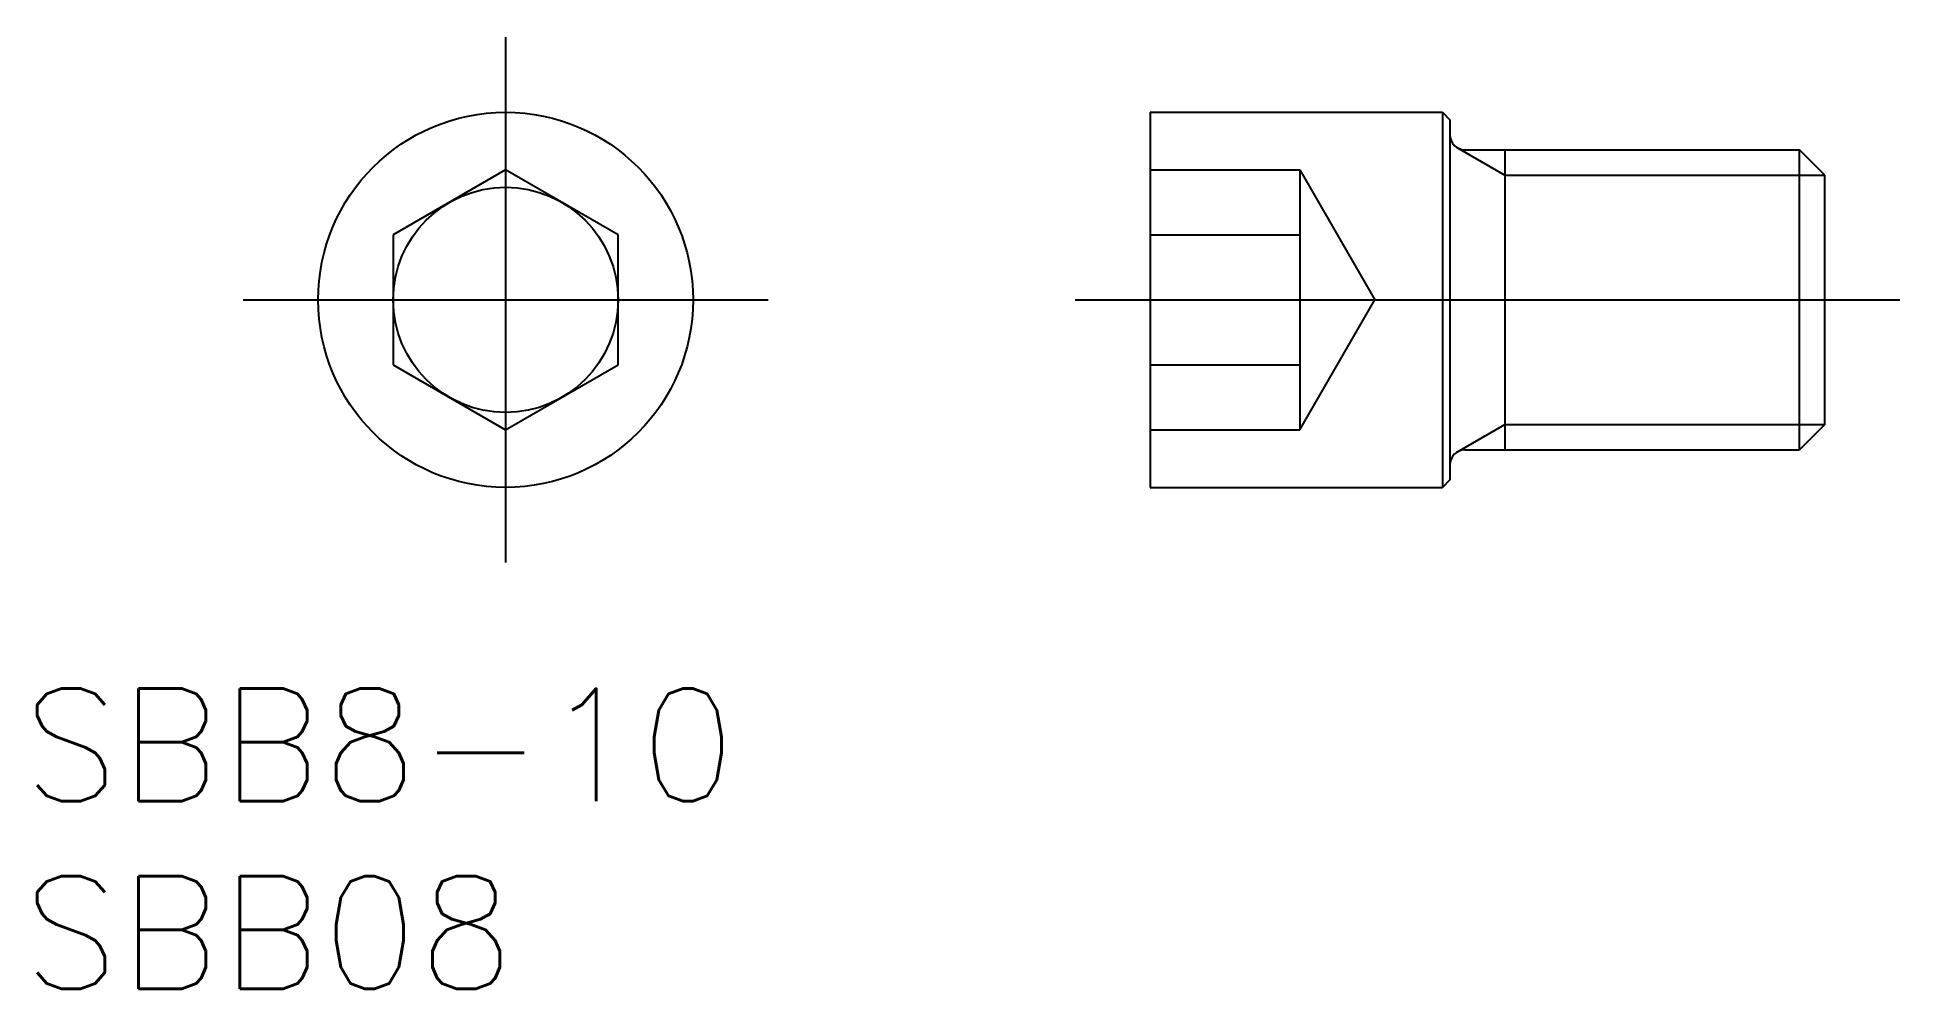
# Model space of a CAD drawing. Extents: x -12.5 to 37.2, y -18.4 to 7.
import ezdxf

# ---------------------------------------------------------------- set-up
doc = ezdxf.new("R2010")
doc.units = 0
doc.linetypes.add('CENTER', pattern=[50.8, 31.75, -6.35, 6.35, -6.35])
doc.linetypes.add('DASHED', pattern=[19.05, 12.7, -6.35])
doc.layers.get('0').update_dxf_attribs({"linetype": 'CONTINUOUS'})
doc.layers.add('CENTER', color=1, linetype='CENTER')
doc.styles.get("Standard").update_dxf_attribs({"font": 'txt.shx', "height": 3, "bigfont": 'bigfont.shx'})

# ---------------------------------------------------------------- blocks, each defined once
blk = doc.blocks.new('*U5')
at = {"color": 7, "linetype": 'CONTINUOUS'}
blk.add_text('SBB8-10', height=3, dxfattribs=at).set_placement((-12.88, -13.364))
blk = doc.blocks.new('*U6')
at = {"color": 7, "linetype": 'CONTINUOUS'}
blk.add_text('SBB08', height=3, dxfattribs=at).set_placement((-12.88, -18.364))

msp = doc.modelspace()

# ---------------------------------------------------------------- linework, layer by layer
at = {"color": 7, "linetype": 'CONTINUOUS'}
for p, q in [((17.191, 5), (17.191, -5)), ((17.191, 5), (24.991, 5)), ((24.991, 5), (24.991, -5)), ((24.991, 5), (25.191, 4.8)), ((25.191, 4.8), (25.191, -4.8)), ((25.591, 4), (34.514, 4)), ((26.656, 4), (26.656, -4)), ((34.514, -4), (34.514, 4)), ((35.191, 3.323), (34.514, 4)), ((0, 3.464), (-3, 1.732)), ((3, 1.732), (0, 3.464)), ((35.191, -3.324), (35.191, 3.323)), ((-3, 1.732), (-3, -1.732)), ((3, -1.732), (3, 1.732)), ((-3, -1.732), (0, -3.464)), ((0, -3.464), (3, -1.732)), ((35.191, -3.324), (34.514, -4)), ((25.591, -4), (34.514, -4)), ((25.191, -4.8), (24.991, -5)), ((17.191, -5), (24.991, -5))]:
    msp.add_line(p, q, dxfattribs=at)
at = {"color": 3, "linetype": 'CONTINUOUS'}
for p, q in [((25.391, 4.054), (26.656, 3.323)), ((26.656, 3.323), (35.191, 3.323)), ((25.391, -4.054), (26.656, -3.324)), ((26.656, -3.324), (35.191, -3.324))]:
    msp.add_line(p, q, dxfattribs=at)
at = {"color": 3, "linetype": 'DASHED'}
for p, q in [((17.191, 3.464), (21.191, 3.464)), ((21.191, 3.464), (23.191, 0)), ((21.191, 3.464), (21.191, -3.464)), ((17.191, 1.732), (21.191, 1.732)), ((21.191, -3.464), (23.191, 0)), ((17.191, -1.732), (21.191, -1.732)), ((17.191, -3.464), (21.191, -3.464))]:
    msp.add_line(p, q, dxfattribs=at)
at = {"color": 7, "linetype": 'CONTINUOUS'}
for radius in [5, 3]:
    msp.add_circle((0, 0), radius, dxfattribs=at)
for centre, start, end in [((25.591, 4.4), 180, 270), ((25.591, -4.4), 90, 180)]:
    msp.add_arc(centre, 0.4, start, end, dxfattribs=at)
at = {"layer": 'CENTER', "color": 1, "linetype": 'CENTER'}
for p, q in [((0, 7), (0, -7)), ((-7, 0), (7, 0)), ((15.191, 0), (37.191, 0))]:
    msp.add_line(p, q, dxfattribs=at)

# ---------------------------------------------------------------- block references
at = {"color": 7, "linetype": 'CONTINUOUS'}
for name in ['*U5', '*U6']:
    msp.add_blockref(name, (0, 0), dxfattribs=at)

doc.saveas('drawing.dxf')
